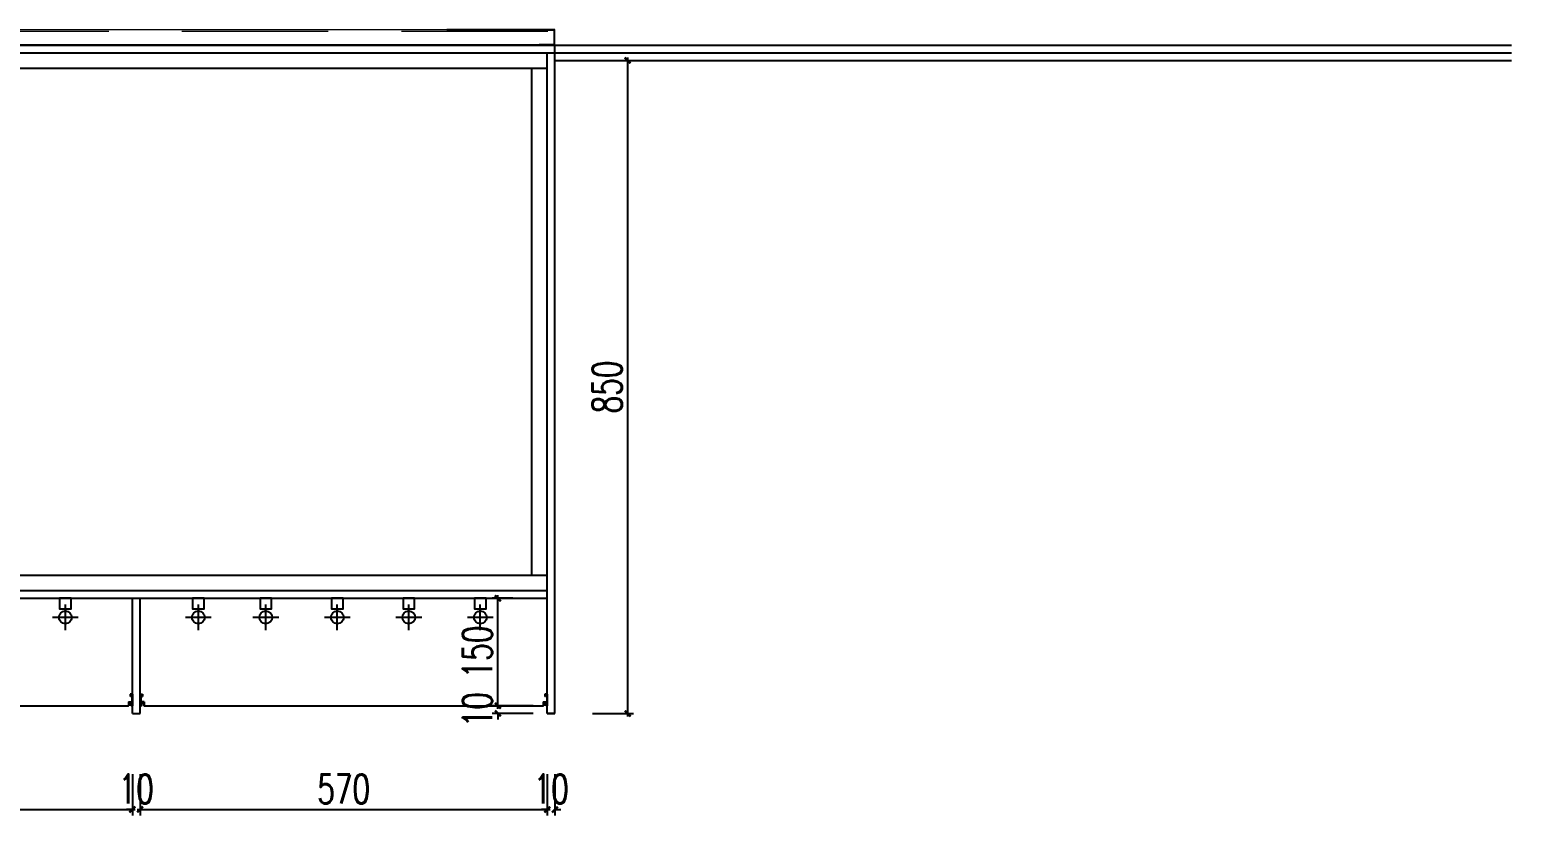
# Model space of a CAD drawing. Header units: millimetres. Extents: x 5625199 to 7433318, y -3316392 to -2552493.
# Drawn here: x 5943312 to 5945241, y -2588839 to -2587816 of the extents above; entities that cross this region are included whole.
import ezdxf

# ---------------------------------------------------------------- set-up
doc = ezdxf.new("R2010")
doc.units = ezdxf.units.MM
doc.header["$PDMODE"] = 35
doc.header["$PDSIZE"] = -10
doc.linetypes.add('HIDDEN', pattern=[9.525, 6.35, -3.175])
for name, color, linetype in [('155', 155, 'Continuous'), ('C-灯具', 51, 'Continuous'), ('D-外部标注', 165, 'Continuous'), ('P-天花', 4, 'Continuous')]:
    doc.layers.add(name, color=color, linetype=linetype)
doc.layers.add('DT-通用', color=6, linetype='Continuous', lineweight=0)
doc.styles.add('标注-尺寸', font='simplex.shx', dxfattribs={"width": 0.7})
doc.dimstyles.new('MS55', dxfattribs={"dimscale": 0, "dimtxt": 5, "dimasz": 1, "dimexe": 1, "dimexo": 0.8, "dimgap": 1, "dimtad": 1, "dimdec": 0, "dimrnd": 5, "dimdsep": 46, "dimtxsty": '标注-尺寸', "dimblk": 'ARCHTICK', "dimcen": 0, "dimdle": 0.5, "dimclrd": 256, "dimclre": 256, "dimclrt": 50, "dimadec": 0, "dimazin": 0, "dimtfac": 1, "dimtdec": 0, "dimtix": 1, "dimtofl": 0, "dimtmove": 2, "dimatfit": 3, "dimldrblk": 'jt2', "dimfxl": 6, "dimfxlon": 1, "dimtvp": 1, "dimtolj": 1, "dimtzin": 0, "dimarcsym": 0})

# ---------------------------------------------------------------- blocks, each defined once
blk = doc.blocks.new('A$C0C1D23EB')
at = {"layer": 'D-外部标注', "color": 8, "linetype": 'ByBlock'}
for p, q in [((0, 10), (0, 0)), ((0, 10), (2, 10)), ((0, 0), (1, 0)), ((0.5, 9.5), (0.5, 0.5)), ((0.5, 9.5), (1.5, 9.5)), ((3.5, 3.5), (0.5, 3.5)), ((3, 3), (0.5, 3)), ((0.5, 0.5), (0.6, 0.5)), ((0.6, 0.5), (1.5, 3)), ((1, 0), (2, 3)), ((1.5, 9.5), (1.5, 8)), ((1.5, 8), (2, 8)), ((2, 10), (2, 8)), ((3, 3), (3, 0)), ((3, 0), (3.5, 0)), ((3.5, 3.5), (3.5, 0))]:
    blk.add_line(p, q, dxfattribs=at)
blk = doc.blocks.new('A$C3DAF4441')
at = {"layer": 'C-灯具'}
for p, q in [((21.9, 54.3), (21.9, 10.5)), ((0, 32.4), (43.8, 32.4))]:
    blk.add_line(p, q, dxfattribs=at)
blk.add_lwpolyline([(12.1, 0), (31.7, 0), (31.7, 17.7), (12.1, 17.7)], close=True, dxfattribs=at)
blk.add_circle((21.9, 32.4), 10.9, dxfattribs=at)
blk = doc.blocks.new('_ArchTick')
at = {"color": 0, "linetype": 'ByBlock', "const_width": 0.4}
blk.add_lwpolyline([(-0.5, -0.5), (0.5, 0.5)], dxfattribs=at)
blk = doc.blocks.new('*D721')
at = {"layer": '155', "lineweight": -2, "ltscale": 500, "transparency": 16777216}
for p, q in [((5942905.3, -2588785.3), (5942905.3, -2588838.7)), ((5943445.3, -2588785.3), (5943445.3, -2588838.7)), ((5942901.5, -2588831.1), (5943449.1, -2588831.1))]:
    blk.add_line(p, q, dxfattribs=at)
at = {"layer": 'Defpoints', "color": 0, "transparency": 16777216}
for p in [(5942905.3, -2588706.2), (5943445.3, -2588706.2), (5943445.3, -2588831.1)]:
    blk.add_point(p, dxfattribs=at)
at = {"layer": '155', "linetype": 'ByBlock', "lineweight": -2, "transparency": 16777216, "xscale": 7.629394531250116, "yscale": 7.629394531250116, "zscale": 7.629394531250116, "rotation": 180}
blk.add_blockref('_ArchTick', (5942905.3, -2588831.1), dxfattribs=at)
at = {"layer": '155', "linetype": 'ByBlock', "lineweight": -2, "transparency": 16777216, "xscale": 7.629394531250116, "yscale": 7.629394531250116, "zscale": 7.629394531250116}
blk.add_blockref('_ArchTick', (5943445.3, -2588831.1), dxfattribs=at)
at = {"layer": '155', "color": 50, "ltscale": 500, "transparency": 16777216, "insert": (5943175.3, -2588804.4), "char_height": 38.147, "attachment_point": 5, "style": '标注-尺寸'}
blk.add_mtext('\\A1;\\A1;570', dxfattribs=at)
blk = doc.blocks.new('jt2')
at = {"ltscale": 0.1}
blk.add_line((0, 0), (-1, 0), dxfattribs=at)
at = {"color": 6, "ltscale": 0.1}
blk.add_lwpolyline([(-1.22, 1.26), (-0.72, 1.5), (0.02, 0), (-0.72, -1.5), (-1.22, -1.26), (0, 0), (-1.22, 1.26)], dxfattribs=at)
blk = doc.blocks.new('*D722')
at = {"layer": '155', "lineweight": -2, "ltscale": 500, "transparency": 16777216}
for p, q in [((5943445.3, -2588785.3), (5943445.3, -2588838.7)), ((5943455.3, -2588785.3), (5943455.3, -2588838.7)), ((5943445.3, -2588831.1), (5943437.7, -2588831.1)), ((5943455.3, -2588831.1), (5943462.9, -2588831.1))]:
    blk.add_line(p, q, dxfattribs=at)
at = {"layer": 'Defpoints', "color": 0, "transparency": 16777216}
for p in [(5943445.3, -2588706.2), (5943455.3, -2588706.2), (5943455.3, -2588831.1)]:
    blk.add_point(p, dxfattribs=at)
at = {"layer": '155', "linetype": 'ByBlock', "lineweight": -2, "transparency": 16777216, "xscale": 7.629394531250116, "yscale": 7.629394531250116, "zscale": 7.629394531250116}
blk.add_blockref('_ArchTick', (5943445.3, -2588831.1), dxfattribs=at)
at = {"layer": '155', "linetype": 'ByBlock', "lineweight": -2, "transparency": 16777216, "xscale": 7.629394531250116, "yscale": 7.629394531250116, "zscale": 7.629394531250116, "rotation": 180}
blk.add_blockref('_ArchTick', (5943455.3, -2588831.1), dxfattribs=at)
at = {"layer": '155', "color": 50, "ltscale": 500, "transparency": 16777216, "insert": (5943450.3, -2588804.4), "char_height": 38.15, "attachment_point": 5, "style": '标注-尺寸'}
blk.add_mtext('\\A1;10', dxfattribs=at)
blk = doc.blocks.new('*D723')
at = {"layer": '155', "lineweight": -2, "ltscale": 500, "transparency": 16777216}
for p, q in [((5943455.3, -2588785.3), (5943455.3, -2588838.7)), ((5943985.5, -2588785.3), (5943985.5, -2588838.7)), ((5943451.5, -2588831.1), (5943989.3, -2588831.1))]:
    blk.add_line(p, q, dxfattribs=at)
at = {"layer": 'Defpoints', "color": 0, "transparency": 16777216}
for p in [(5943455.3, -2588706.2), (5943985.5, -2588706.2), (5943985.5, -2588831.1)]:
    blk.add_point(p, dxfattribs=at)
at = {"layer": '155', "linetype": 'ByBlock', "lineweight": -2, "transparency": 16777216, "xscale": 7.629394531250116, "yscale": 7.629394531250116, "zscale": 7.629394531250116, "rotation": 180}
blk.add_blockref('_ArchTick', (5943455.3, -2588831.1), dxfattribs=at)
at = {"layer": '155', "linetype": 'ByBlock', "lineweight": -2, "transparency": 16777216, "xscale": 7.629394531250116, "yscale": 7.629394531250116, "zscale": 7.629394531250116}
blk.add_blockref('_ArchTick', (5943985.5, -2588831.1), dxfattribs=at)
at = {"layer": '155', "color": 50, "ltscale": 500, "transparency": 16777216, "insert": (5943720.4, -2588804.4), "char_height": 38.147, "attachment_point": 5, "style": '标注-尺寸'}
blk.add_mtext('\\A1;\\A1;570', dxfattribs=at)
blk = doc.blocks.new('*D724')
at = {"layer": '155', "lineweight": -2, "ltscale": 500, "transparency": 16777216}
for p, q in [((5943985.5, -2588785.3), (5943985.5, -2588838.7)), ((5943995.5, -2588785.3), (5943995.5, -2588838.7)), ((5943985.5, -2588831.1), (5943977.9, -2588831.1)), ((5943995.5, -2588831.1), (5944003.1, -2588831.1))]:
    blk.add_line(p, q, dxfattribs=at)
at = {"layer": 'Defpoints', "color": 0, "transparency": 16777216}
for p in [(5943985.5, -2588706.2), (5943995.5, -2588706.2), (5943995.5, -2588831.1)]:
    blk.add_point(p, dxfattribs=at)
at = {"layer": '155', "linetype": 'ByBlock', "lineweight": -2, "transparency": 16777216, "xscale": 7.629394531250116, "yscale": 7.629394531250116, "zscale": 7.629394531250116}
blk.add_blockref('_ArchTick', (5943985.5, -2588831.1), dxfattribs=at)
at = {"layer": '155', "linetype": 'ByBlock', "lineweight": -2, "transparency": 16777216, "xscale": 7.629394531250116, "yscale": 7.629394531250116, "zscale": 7.629394531250116, "rotation": 180}
blk.add_blockref('_ArchTick', (5943995.5, -2588831.1), dxfattribs=at)
at = {"layer": '155', "color": 50, "ltscale": 500, "transparency": 16777216, "insert": (5943990.5, -2588804.4), "char_height": 38.15, "attachment_point": 5, "style": '标注-尺寸'}
blk.add_mtext('\\A1;10', dxfattribs=at)
blk = doc.blocks.new('*D725')
at = {"layer": '155', "lineweight": -2, "ltscale": 500, "transparency": 16777216}
for p, q in [((5943921.2, -2588696.2), (5943921.2, -2588688.5)), ((5943967, -2588696.2), (5943913.6, -2588696.2)), ((5943967, -2588706.2), (5943913.6, -2588706.2)), ((5943921.2, -2588706.2), (5943921.2, -2588713.8))]:
    blk.add_line(p, q, dxfattribs=at)
at = {"layer": 'Defpoints', "color": 0, "transparency": 16777216}
for p in [(5943921.2, -2588696.2), (5943985.5, -2588696.2), (5943985.5, -2588706.2)]:
    blk.add_point(p, dxfattribs=at)
at = {"layer": '155', "linetype": 'ByBlock', "lineweight": -2, "transparency": 16777216, "xscale": 7.629394531250116, "yscale": 7.629394531250116, "zscale": 7.629394531250116}
for p, rotation in [((5943921.2, -2588696.2), 270), ((5943921.2, -2588706.2), 90)]:
    blk.add_blockref('_ArchTick', p, dxfattribs=dict(at, rotation=rotation))
at = {"layer": '155', "color": 50, "ltscale": 500, "transparency": 16777216, "insert": (5943894.5, -2588701.2), "char_height": 38.15, "attachment_point": 5, "rotation": 90, "style": '标注-尺寸'}
blk.add_mtext('\\A1;10', dxfattribs=at)
blk = doc.blocks.new('*D726')
at = {"layer": '155', "lineweight": -2, "ltscale": 500, "transparency": 16777216}
for p, q in [((5943940.8, -2588556.2), (5943913.6, -2588556.2)), ((5943921.2, -2588700), (5943921.2, -2588552.3)), ((5943967, -2588696.2), (5943913.6, -2588696.2))]:
    blk.add_line(p, q, dxfattribs=at)
at = {"layer": 'Defpoints', "color": 0, "transparency": 16777216}
for p in [(5943921.2, -2588556.2), (5943946.9, -2588556.2), (5943985.5, -2588696.2)]:
    blk.add_point(p, dxfattribs=at)
at = {"layer": '155', "linetype": 'ByBlock', "lineweight": -2, "transparency": 16777216, "xscale": 7.629394531250116, "yscale": 7.629394531250116, "zscale": 7.629394531250116}
for p, rotation in [((5943921.2, -2588556.2), 90), ((5943921.2, -2588696.2), 270)]:
    blk.add_blockref('_ArchTick', p, dxfattribs=dict(at, rotation=rotation))
at = {"layer": '155', "color": 50, "ltscale": 500, "transparency": 16777216, "insert": (5943894.5, -2588626.2), "char_height": 38.147, "attachment_point": 5, "rotation": 90, "style": '标注-尺寸'}
blk.add_mtext('\\A1;\\A1;150', dxfattribs=at)
blk = doc.blocks.new('*D727')
at = {"layer": '155', "lineweight": -2, "ltscale": 500, "transparency": 16777216}
for p, q in [((5944044.4, -2587856.2), (5944097.9, -2587856.2)), ((5944090.2, -2588710), (5944090.2, -2587852.3)), ((5944044.4, -2588706.2), (5944097.9, -2588706.2))]:
    blk.add_line(p, q, dxfattribs=at)
at = {"layer": 'Defpoints', "color": 0, "transparency": 16777216}
for p in [(5943995.5, -2587856.2), (5944090.2, -2587856.2), (5943995.5, -2588706.2)]:
    blk.add_point(p, dxfattribs=at)
at = {"layer": '155', "linetype": 'ByBlock', "lineweight": -2, "transparency": 16777216, "xscale": 7.629394531250116, "yscale": 7.629394531250116, "zscale": 7.629394531250116}
for p, rotation in [((5944090.2, -2587856.2), 90), ((5944090.2, -2588706.2), 270)]:
    blk.add_blockref('_ArchTick', p, dxfattribs=dict(at, rotation=rotation))
at = {"layer": '155', "color": 50, "ltscale": 500, "transparency": 16777216, "insert": (5944063.5, -2588281.2), "char_height": 38.15, "attachment_point": 5, "rotation": 90, "style": '标注-尺寸'}
blk.add_mtext('\\A1;850', dxfattribs=at)

msp = doc.modelspace()

# ---------------------------------------------------------------- linework, layer by layer
at = {"color": 4, "linetype": 'ByBlock'}
for p, q in [((5941795.3, -2587836.16), (5943995.51, -2587836.16)), ((5943995.51, -2587846.16), (5943995.51, -2587836.16)), ((5943995.51, -2587836.16), (5945240.72, -2587836.16)), ((5941795.3, -2587846.16), (5943995.51, -2587846.16)), ((5943985.51, -2588706.16), (5943985.51, -2587846.16)), ((5943995.51, -2588706.16), (5943995.51, -2587846.16)), ((5943995.51, -2587846.16), (5945240.72, -2587846.16)), ((5943995.51, -2587856.16), (5945240.72, -2587856.16)), ((5941795.3, -2588546.16, 0), (5943985.51, -2588546.16, 0)), ((5941795.3, -2588556.16, 0), (5943985.51, -2588556.16, 0)), ((5943445.3, -2588706.16), (5943445.3, -2588556.16)), ((5943455.3, -2588706.16), (5943455.3, -2588556.16)), ((5943985.51, -2588706.16), (5943985.51, -2588556.16)), ((5943995.51, -2588706.16), (5943995.51, -2588556.16)), ((5943445.3, -2588706.16), (5943455.3, -2588706.16)), ((5943995.51, -2588706.16), (5943985.51, -2588706.16)), ((5943985.51, -2588706.16), (5943995.51, -2588706.16))]:
    msp.add_line(p, q, dxfattribs=at)
at = {"color": 4}
msp.add_line((5943994.73, -2587836.16, 0), (5941805.3, -2587836.16, 0), dxfattribs=at)
at = {"color": 8, "linetype": 'ByBlock'}
for p, q in [((5941815.3, -2587866.16), (5943985.51, -2587866.16)), ((5943965.51, -2588526.16), (5943965.51, -2587866.16)), ((5941815.3, -2588526.16, 0), (5943985.51, -2588526.16, 0)), ((5942910.55, -2588696.16, 0), (5943440.05, -2588696.16, 0)), ((5943460.01, -2588696.16, 0), (5943980.26, -2588696.16, 0))]:
    msp.add_line(p, q, dxfattribs=at)
at = {"layer": 'DT-通用', "color": 134}
for p, q in [((5941795.3, -2587816.16, 0), (5943994.73, -2587816.16, 0)), ((5943995.51, -2587836.16, 0), (5943995.51, -2587816.16, 0))]:
    msp.add_line(p, q, dxfattribs=at)
at = {"layer": 'DT-通用', "color": 250, "linetype": 'HIDDEN', "ltscale": 30}
msp.add_line((5941795.3, -2587818.16, 0), (5943994.73, -2587818.16, 0), dxfattribs=at)
at = {"layer": 'DT-通用', "color": 134, "elevation": 0}
for points in [[(5943994.13, -2587835.56), (5943994.13, -2587836.16), (5943994.73, -2587836.16), (5943994.73, -2587816.16), (5943854.91, -2587816.16), (5943854.91, -2587816.76), (5943994.13, -2587816.76), (5943994.13, -2587835.56), (5943994.13, -2587835.56)], [(5943974.91, -2587835.56), (5943974.91, -2587836.16), (5943995.51, -2587836.16), (5943995.51, -2587816.16), (5943984.91, -2587816.16), (5943984.91, -2587816.76), (5943994.91, -2587816.76), (5943994.91, -2587835.56), (5943974.91, -2587835.56)]]:
    msp.add_lwpolyline(points, dxfattribs=at)
at = {"layer": 'P-天花'}
msp.add_line((5941795.3, -2587836.16), (5943994.73, -2587836.16, 0), dxfattribs=at)

# ---------------------------------------------------------------- block references
at = {"layer": 'D-外部标注', "xscale": 0.7680000000000002, "yscale": 0.7680000000000002, "zscale": 0.7680000000000002, "rotation": 180}
for p in [(5943374.9, -2588556.16, 0), (5943548.07, -2588556.16, 0), (5943635.83, -2588556.16, 0), (5943728.93, -2588556.16, 0), (5943822.02, -2588556.16, 0), (5943915.11, -2588556.16, 0)]:
    msp.add_blockref('A$C3DAF4441', p, dxfattribs=at)
at = {"layer": 'D-外部标注', "color": 15, "yscale": 1.5, "zscale": 1.5}
for p, xscale in [((5943445.3, -2588696.16, 0), -1.5), ((5943455.51, -2588696.16, 0), 1.5), ((5943985.51, -2588696.16, 0), -1.5), ((5943985.51, -2588696.16, 0), -1.5)]:
    msp.add_blockref('A$C0C1D23EB', p, dxfattribs=dict(at, xscale=xscale))

# ---------------------------------------------------------------- dimensions: what is measured, and where the dimension line sits
at = {"layer": '155', "ltscale": 500}
for base, p1, p2, picture, middle in [((5944090.23, -2587856.16), (5943995.51, -2588706.16), (5943995.51, -2587856.16), '*D727', (5944063.52, -2588281.16)), ((5943921.23, -2588696.16), (5943985.51, -2588706.16), (5943985.51, -2588696.16, 0), '*D725', (5943894.53, -2588701.16))]:
    dim = msp.add_linear_dim(base=base, p1=p1, p2=p2, angle=90, dimstyle='MS55', override={"dimscale": 7.629395}, dxfattribs=at)
    dim.commit()
    dim.dimension.update_dxf_attribs({"geometry": picture, "text_midpoint": middle})
dim = msp.add_linear_dim(base=(5943921.23, -2588556.16), p1=(5943985.51, -2588696.16, 0), p2=(5943946.87, -2588556.16, 0), angle=90, text='\\A1;150', dimstyle='MS55', override={"dimscale": 7.629395, "dimtxsty": '标注-尺寸'}, dxfattribs=at)
dim.commit()
dim.dimension.update_dxf_attribs({"geometry": '*D726', "text_midpoint": (5943894.53, -2588626.16)})
for base, p1, p2, picture, middle in [((5943445.3, -2588831.07), (5942905.3, -2588706.16), (5943445.3, -2588706.16), '*D721', (5943175.3, -2588804.37)), ((5943985.51, -2588831.07), (5943455.3, -2588706.16), (5943985.51, -2588706.16), '*D723', (5943720.4, -2588804.37))]:
    dim = msp.add_linear_dim(base=base, p1=p1, p2=p2, text='\\A1;570', dimstyle='MS55', override={"dimscale": 7.629395, "dimtxsty": '标注-尺寸'}, dxfattribs=at)
    dim.commit()
    dim.dimension.update_dxf_attribs({"geometry": picture, "text_midpoint": middle})
for base, p1, p2, picture, middle in [((5943455.3, -2588831.07), (5943445.3, -2588706.16), (5943455.3, -2588706.16), '*D722', (5943450.3, -2588804.37)), ((5943995.51, -2588831.07), (5943985.51, -2588706.16), (5943995.51, -2588706.16), '*D724', (5943990.51, -2588804.37))]:
    dim = msp.add_linear_dim(base=base, p1=p1, p2=p2, dimstyle='MS55', override={"dimscale": 7.629395}, dxfattribs=at)
    dim.commit()
    dim.dimension.update_dxf_attribs({"geometry": picture, "text_midpoint": middle})

doc.saveas('drawing.dxf')
